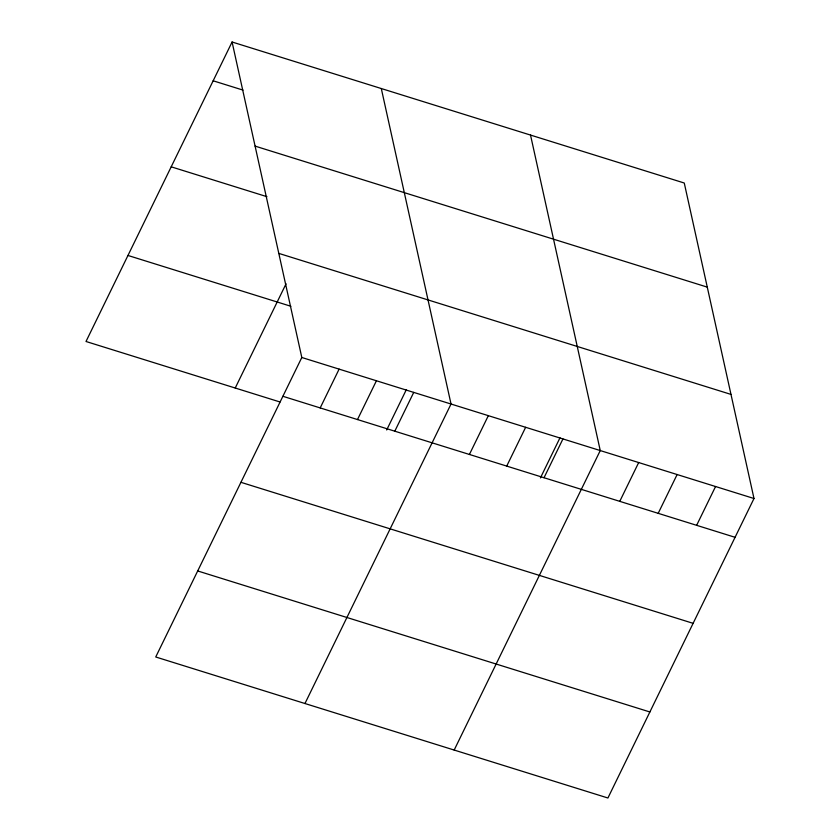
<?xml version="1.0" encoding="UTF-8"?>
<svg xmlns="http://www.w3.org/2000/svg" width="840" height="840" viewBox="0 0 840 840"><rect width="100%" height="100%" fill="white"/><g stroke="black" fill="none" stroke-linecap="round" stroke-linejoin="round"><path stroke-width="1.26" d="M232.082 42L301.812 357.494L155.736 656.985L607.919 798L753.995 498.509L684.264 183.015L232.082 42L86.005 341.492L279.993 401.982M235.232 388.028L286.052 283.815M320.197 407.925L339.119 369.128M357.494 419.559L376.425 380.762M386.683 429.975L406.266 389.823M394.8 431.193L413.731 392.395M304.962 703.521L451.028 404.03L381.297 88.536M469.413 454.461L488.334 415.663M506.719 466.095L525.641 427.298M540.425 477.918L560.007 437.766M544.026 477.729L562.947 438.931M454.178 750.057L600.254 450.566L530.523 135.072M619.763 501.354L638.683 462.546M658.192 513.335L677.124 474.537M696.633 525.326L715.554 486.528M213.161 80.797L243.002 90.101M255.097 146.118L707.27 287.123M171.203 166.824L266.952 196.686M278.796 253.386L730.978 394.401M127.964 255.465L290.871 306.264M301.812 357.494L753.995 498.509M282.891 396.291L735.063 537.306M240.933 482.318L693.105 623.332M197.704 570.958L649.876 711.974"/></g></svg>
